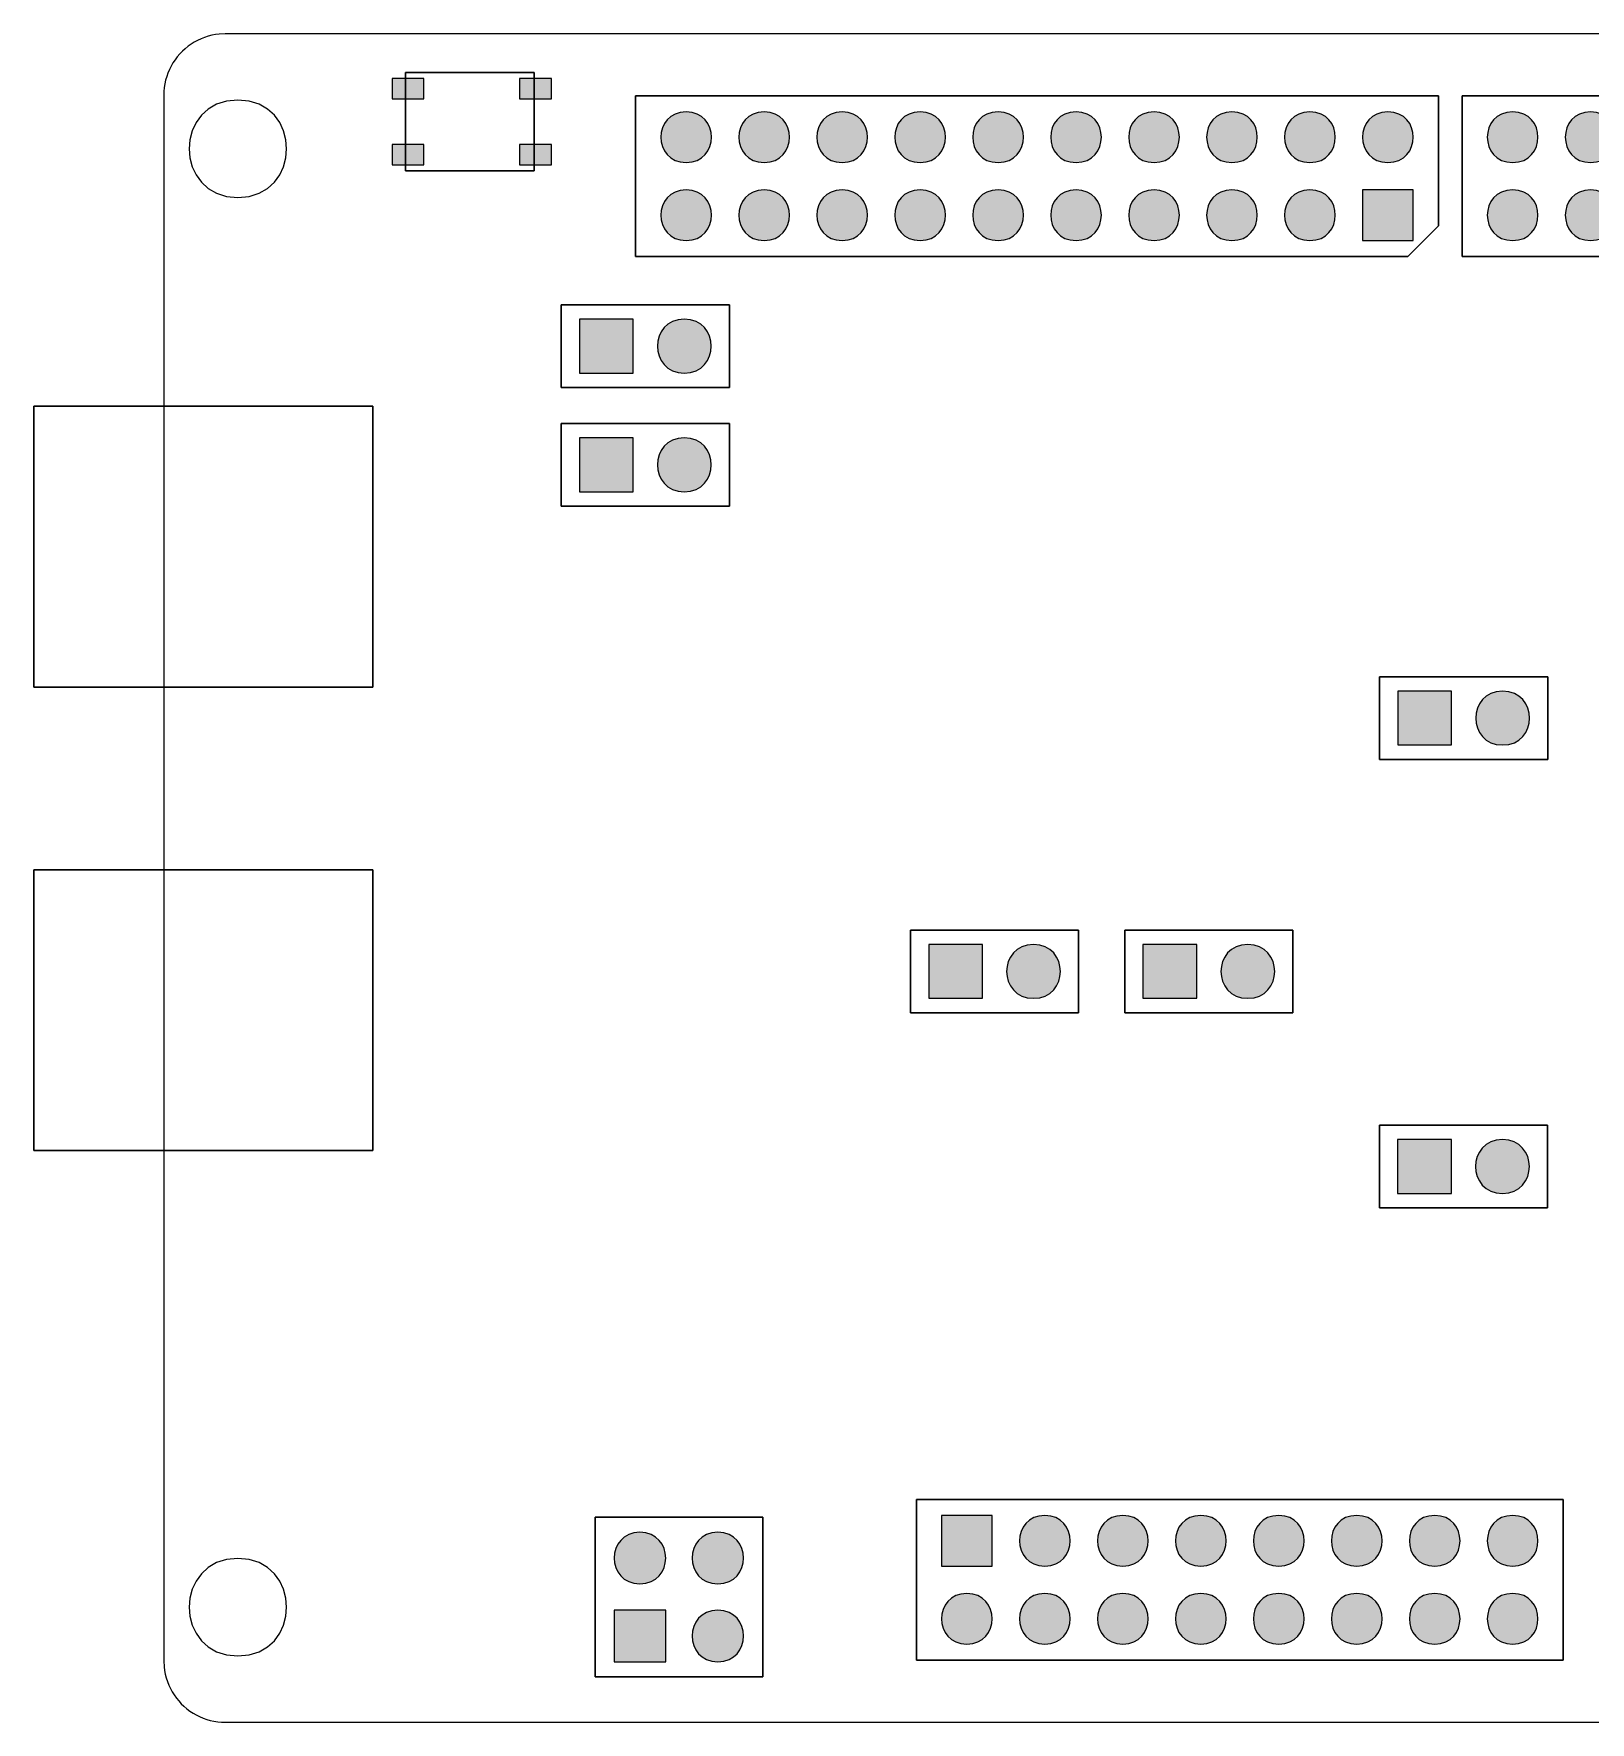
# Model space of a CAD drawing. Header units: millimetres. Extents: x 0 to 99.3, y 0 to 62.4.
# Drawn here: x 0 to 50.8, y 7.3 to 62.4 of the extents above; entities that cross this region are included whole.
import ezdxf

# ---------------------------------------------------------------- set-up
doc = ezdxf.new("R2010")
doc.units = ezdxf.units.MM
doc.header["$MEASUREMENT"] = 0
for name, color, linetype, lineweight in [('Capa 5', 7, 'Continuous', 0), ('Capa Opcional', 7, 'Continuous', 0), ('Componentes', 7, 'Continuous', 0), ('Conectores', 7, 'Continuous', 0), ('PCB', 7, 'Continuous', 0)]:
    doc.layers.add(name, color=color, linetype=linetype, lineweight=lineweight)

# ---------------------------------------------------------------- blocks, each defined once
blk = doc.blocks.new('Block_5')
at = {"layer": 'Conectores', "true_color": 0x9664ff, "transparency": 33554534}
h = blk.add_hatch(color=181, dxfattribs=at)
h.dxf.hatch_style = 2
h.paths.add_polyline_path([(29.639, 12.418), (31.291, 12.418), (31.291, 14.07), (29.639, 14.07)])
h = blk.add_hatch(color=181, dxfattribs=at)
h.dxf.hatch_style = 2
edge = h.paths.add_edge_path()
edge.add_spline(control_points=[(33.007, 14.07), (34.108, 14.07), (34.108, 12.418), (33.007, 12.418), (31.905, 12.418), (31.905, 14.07), (33.007, 14.07)], knot_values=[0, 0, 0, 0, 1, 1, 1, 2, 2, 2, 2], degree=3, periodic=0)
h = blk.add_hatch(color=181, dxfattribs=at)
h.dxf.hatch_style = 2
edge = h.paths.add_edge_path()
edge.add_spline(control_points=[(35.548, 14.07), (36.65, 14.07), (36.65, 12.418), (35.548, 12.418), (34.447, 12.418), (34.447, 14.07), (35.548, 14.07)], knot_values=[0, 0, 0, 0, 1, 1, 1, 2, 2, 2, 2], degree=3, periodic=0)
h = blk.add_hatch(color=181, dxfattribs=at)
h.dxf.hatch_style = 2
edge = h.paths.add_edge_path()
edge.add_spline(control_points=[(38.09, 14.07), (39.191, 14.07), (39.191, 12.418), (38.09, 12.418), (36.988, 12.418), (36.988, 14.07), (38.09, 14.07)], knot_values=[0, 0, 0, 0, 1, 1, 1, 2, 2, 2, 2], degree=3, periodic=0)
h = blk.add_hatch(color=181, dxfattribs=at)
h.dxf.hatch_style = 2
edge = h.paths.add_edge_path()
edge.add_spline(control_points=[(40.631, 14.07), (41.733, 14.07), (41.733, 12.418), (40.631, 12.418), (39.53, 12.418), (39.53, 14.07), (40.631, 14.07)], knot_values=[0, 0, 0, 0, 1, 1, 1, 2, 2, 2, 2], degree=3, periodic=0)
h = blk.add_hatch(color=181, dxfattribs=at)
h.dxf.hatch_style = 2
edge = h.paths.add_edge_path()
edge.add_spline(control_points=[(43.173, 14.07), (44.275, 14.07), (44.275, 12.418), (43.173, 12.418), (42.072, 12.418), (42.072, 14.07), (43.173, 14.07)], knot_values=[0, 0, 0, 0, 1, 1, 1, 2, 2, 2, 2], degree=3, periodic=0)
h = blk.add_hatch(color=181, dxfattribs=at)
h.dxf.hatch_style = 2
edge = h.paths.add_edge_path()
edge.add_spline(control_points=[(45.715, 14.07), (46.816, 14.07), (46.816, 12.418), (45.715, 12.418), (44.613, 12.418), (44.613, 14.07), (45.715, 14.07)], knot_values=[0, 0, 0, 0, 1, 1, 1, 2, 2, 2, 2], degree=3, periodic=0)
h = blk.add_hatch(color=181, dxfattribs=at)
h.dxf.hatch_style = 2
edge = h.paths.add_edge_path()
edge.add_spline(control_points=[(48.256, 14.07), (49.358, 14.07), (49.358, 12.418), (48.256, 12.418), (47.155, 12.418), (47.155, 14.07), (48.256, 14.07)], knot_values=[0, 0, 0, 0, 1, 1, 1, 2, 2, 2, 2], degree=3, periodic=0)
h = blk.add_hatch(color=181, dxfattribs=at)
h.dxf.hatch_style = 2
edge = h.paths.add_edge_path()
edge.add_spline(control_points=[(30.465, 11.528), (31.566, 11.528), (31.566, 9.876), (30.465, 9.876), (29.364, 9.876), (29.364, 11.528), (30.465, 11.528)], knot_values=[0, 0, 0, 0, 1, 1, 1, 2, 2, 2, 2], degree=3, periodic=0)
h = blk.add_hatch(color=181, dxfattribs=at)
h.dxf.hatch_style = 2
edge = h.paths.add_edge_path()
edge.add_spline(control_points=[(33.007, 11.528), (34.108, 11.528), (34.108, 9.876), (33.007, 9.876), (31.905, 9.876), (31.905, 11.528), (33.007, 11.528)], knot_values=[0, 0, 0, 0, 1, 1, 1, 2, 2, 2, 2], degree=3, periodic=0)
h = blk.add_hatch(color=181, dxfattribs=at)
h.dxf.hatch_style = 2
edge = h.paths.add_edge_path()
edge.add_spline(control_points=[(35.548, 11.528), (36.65, 11.528), (36.65, 9.876), (35.548, 9.876), (34.447, 9.876), (34.447, 11.528), (35.548, 11.528)], knot_values=[0, 0, 0, 0, 1, 1, 1, 2, 2, 2, 2], degree=3, periodic=0)
h = blk.add_hatch(color=181, dxfattribs=at)
h.dxf.hatch_style = 2
edge = h.paths.add_edge_path()
edge.add_spline(control_points=[(38.09, 11.528), (39.191, 11.528), (39.191, 9.876), (38.09, 9.876), (36.988, 9.876), (36.988, 11.528), (38.09, 11.528)], knot_values=[0, 0, 0, 0, 1, 1, 1, 2, 2, 2, 2], degree=3, periodic=0)
h = blk.add_hatch(color=181, dxfattribs=at)
h.dxf.hatch_style = 2
edge = h.paths.add_edge_path()
edge.add_spline(control_points=[(40.631, 11.528), (41.733, 11.528), (41.733, 9.876), (40.631, 9.876), (39.53, 9.876), (39.53, 11.528), (40.631, 11.528)], knot_values=[0, 0, 0, 0, 1, 1, 1, 2, 2, 2, 2], degree=3, periodic=0)
h = blk.add_hatch(color=181, dxfattribs=at)
h.dxf.hatch_style = 2
edge = h.paths.add_edge_path()
edge.add_spline(control_points=[(43.173, 11.528), (44.275, 11.528), (44.275, 9.876), (43.173, 9.876), (42.072, 9.876), (42.072, 11.528), (43.173, 11.528)], knot_values=[0, 0, 0, 0, 1, 1, 1, 2, 2, 2, 2], degree=3, periodic=0)
h = blk.add_hatch(color=181, dxfattribs=at)
h.dxf.hatch_style = 2
edge = h.paths.add_edge_path()
edge.add_spline(control_points=[(45.715, 11.528), (46.816, 11.528), (46.816, 9.876), (45.715, 9.876), (44.613, 9.876), (44.613, 11.528), (45.715, 11.528)], knot_values=[0, 0, 0, 0, 1, 1, 1, 2, 2, 2, 2], degree=3, periodic=0)
h = blk.add_hatch(color=181, dxfattribs=at)
h.dxf.hatch_style = 2
edge = h.paths.add_edge_path()
edge.add_spline(control_points=[(48.256, 11.528), (49.358, 11.528), (49.358, 9.876), (48.256, 9.876), (47.155, 9.876), (47.155, 11.528), (48.256, 11.528)], knot_values=[0, 0, 0, 0, 1, 1, 1, 2, 2, 2, 2], degree=3, periodic=0)
at = {"layer": 'Conectores'}
blk.add_lwpolyline([(29.639, 12.418), (31.291, 12.418), (31.291, 14.07), (29.639, 14.07)], close=True, dxfattribs=at)
at = {"layer": 'Conectores', "color": 181, "lineweight": 9, "true_color": 0x9664ff}
for points in [[(28.819, 14.59), (28.819, 14.59), (49.902, 14.59), (49.902, 14.59), (49.902, 14.59), (28.819, 14.59), (28.819, 14.59)], [(28.819, 9.357), (28.819, 9.357), (28.819, 14.59), (28.819, 14.59), (28.819, 14.59), (28.819, 9.357), (28.819, 9.357)], [(49.902, 14.59), (49.902, 14.59), (49.902, 9.357), (49.902, 9.357), (49.902, 9.357), (49.902, 14.59), (49.902, 14.59)], [(49.902, 9.357), (49.902, 9.357), (28.819, 9.357), (28.819, 9.357), (28.819, 9.357), (49.902, 9.357), (49.902, 9.357)]]:
    blk.add_open_spline(points, degree=3, knots=[0, 0, 0, 0, 1, 1, 1, 2, 2, 2, 2], dxfattribs=at)
at = {"layer": 'Conectores'}
for points in [[(33.007, 14.07), (34.108, 14.07), (34.108, 12.418), (33.007, 12.418), (31.905, 12.418), (31.905, 14.07), (33.007, 14.07)], [(35.548, 14.07), (36.65, 14.07), (36.65, 12.418), (35.548, 12.418), (34.447, 12.418), (34.447, 14.07), (35.548, 14.07)], [(38.09, 14.07), (39.191, 14.07), (39.191, 12.418), (38.09, 12.418), (36.988, 12.418), (36.988, 14.07), (38.09, 14.07)], [(40.631, 14.07), (41.733, 14.07), (41.733, 12.418), (40.631, 12.418), (39.53, 12.418), (39.53, 14.07), (40.631, 14.07)], [(43.173, 14.07), (44.275, 14.07), (44.275, 12.418), (43.173, 12.418), (42.072, 12.418), (42.072, 14.07), (43.173, 14.07)], [(45.715, 14.07), (46.816, 14.07), (46.816, 12.418), (45.715, 12.418), (44.613, 12.418), (44.613, 14.07), (45.715, 14.07)], [(48.256, 14.07), (49.358, 14.07), (49.358, 12.418), (48.256, 12.418), (47.155, 12.418), (47.155, 14.07), (48.256, 14.07)], [(30.465, 11.528), (31.566, 11.528), (31.566, 9.876), (30.465, 9.876), (29.364, 9.876), (29.364, 11.528), (30.465, 11.528)], [(33.007, 11.528), (34.108, 11.528), (34.108, 9.876), (33.007, 9.876), (31.905, 9.876), (31.905, 11.528), (33.007, 11.528)], [(35.548, 11.528), (36.65, 11.528), (36.65, 9.876), (35.548, 9.876), (34.447, 9.876), (34.447, 11.528), (35.548, 11.528)], [(38.09, 11.528), (39.191, 11.528), (39.191, 9.876), (38.09, 9.876), (36.988, 9.876), (36.988, 11.528), (38.09, 11.528)], [(40.631, 11.528), (41.733, 11.528), (41.733, 9.876), (40.631, 9.876), (39.53, 9.876), (39.53, 11.528), (40.631, 11.528)], [(43.173, 11.528), (44.275, 11.528), (44.275, 9.876), (43.173, 9.876), (42.072, 9.876), (42.072, 11.528), (43.173, 11.528)], [(45.715, 11.528), (46.816, 11.528), (46.816, 9.876), (45.715, 9.876), (44.613, 9.876), (44.613, 11.528), (45.715, 11.528)], [(48.256, 11.528), (49.358, 11.528), (49.358, 9.876), (48.256, 9.876), (47.155, 9.876), (47.155, 11.528), (48.256, 11.528)]]:
    blk.add_open_spline(points, degree=3, knots=[0, 0, 0, 0, 1, 1, 1, 2, 2, 2, 2], dxfattribs=at)
blk = doc.blocks.new('Block_6')
at = {"layer": 'Conectores', "true_color": 0x9664ff, "transparency": 33554534}
h = blk.add_hatch(color=181, dxfattribs=at)
h.dxf.hatch_style = 2
edge = h.paths.add_edge_path()
edge.add_spline(control_points=[(21.315, 59.819), (22.417, 59.819), (22.417, 58.167), (21.315, 58.167), (20.214, 58.167), (20.214, 59.819), (21.315, 59.819)], knot_values=[0, 0, 0, 0, 1, 1, 1, 2, 2, 2, 2], degree=3, periodic=0)
h = blk.add_hatch(color=181, dxfattribs=at)
h.dxf.hatch_style = 2
edge = h.paths.add_edge_path()
edge.add_spline(control_points=[(23.857, 59.819), (24.958, 59.819), (24.958, 58.167), (23.857, 58.167), (22.755, 58.167), (22.755, 59.819), (23.857, 59.819)], knot_values=[0, 0, 0, 0, 1, 1, 1, 2, 2, 2, 2], degree=3, periodic=0)
h = blk.add_hatch(color=181, dxfattribs=at)
h.dxf.hatch_style = 2
edge = h.paths.add_edge_path()
edge.add_spline(control_points=[(26.398, 59.819), (27.5, 59.819), (27.5, 58.167), (26.398, 58.167), (25.297, 58.167), (25.297, 59.819), (26.398, 59.819)], knot_values=[0, 0, 0, 0, 1, 1, 1, 2, 2, 2, 2], degree=3, periodic=0)
h = blk.add_hatch(color=181, dxfattribs=at)
h.dxf.hatch_style = 2
edge = h.paths.add_edge_path()
edge.add_spline(control_points=[(28.94, 59.819), (30.041, 59.819), (30.041, 58.167), (28.94, 58.167), (27.839, 58.167), (27.839, 59.819), (28.94, 59.819)], knot_values=[0, 0, 0, 0, 1, 1, 1, 2, 2, 2, 2], degree=3, periodic=0)
h = blk.add_hatch(color=181, dxfattribs=at)
h.dxf.hatch_style = 2
edge = h.paths.add_edge_path()
edge.add_spline(control_points=[(31.482, 59.819), (32.583, 59.819), (32.583, 58.167), (31.482, 58.167), (30.38, 58.167), (30.38, 59.819), (31.482, 59.819)], knot_values=[0, 0, 0, 0, 1, 1, 1, 2, 2, 2, 2], degree=3, periodic=0)
h = blk.add_hatch(color=181, dxfattribs=at)
h.dxf.hatch_style = 2
edge = h.paths.add_edge_path()
edge.add_spline(control_points=[(34.023, 59.819), (35.125, 59.819), (35.125, 58.167), (34.023, 58.167), (32.922, 58.167), (32.922, 59.819), (34.023, 59.819)], knot_values=[0, 0, 0, 0, 1, 1, 1, 2, 2, 2, 2], degree=3, periodic=0)
h = blk.add_hatch(color=181, dxfattribs=at)
h.dxf.hatch_style = 2
edge = h.paths.add_edge_path()
edge.add_spline(control_points=[(36.565, 59.819), (37.666, 59.819), (37.666, 58.167), (36.565, 58.167), (35.464, 58.167), (35.464, 59.819), (36.565, 59.819)], knot_values=[0, 0, 0, 0, 1, 1, 1, 2, 2, 2, 2], degree=3, periodic=0)
h = blk.add_hatch(color=181, dxfattribs=at)
h.dxf.hatch_style = 2
edge = h.paths.add_edge_path()
edge.add_spline(control_points=[(39.107, 59.819), (40.208, 59.819), (40.208, 58.167), (39.107, 58.167), (38.005, 58.167), (38.005, 59.819), (39.107, 59.819)], knot_values=[0, 0, 0, 0, 1, 1, 1, 2, 2, 2, 2], degree=3, periodic=0)
h = blk.add_hatch(color=181, dxfattribs=at)
h.dxf.hatch_style = 2
edge = h.paths.add_edge_path()
edge.add_spline(control_points=[(41.648, 59.819), (42.75, 59.819), (42.75, 58.167), (41.648, 58.167), (40.547, 58.167), (40.547, 59.819), (41.648, 59.819)], knot_values=[0, 0, 0, 0, 1, 1, 1, 2, 2, 2, 2], degree=3, periodic=0)
h = blk.add_hatch(color=181, dxfattribs=at)
h.dxf.hatch_style = 2
edge = h.paths.add_edge_path()
edge.add_spline(control_points=[(44.19, 59.819), (45.291, 59.819), (45.291, 58.167), (44.19, 58.167), (43.088, 58.167), (43.088, 59.819), (44.19, 59.819)], knot_values=[0, 0, 0, 0, 1, 1, 1, 2, 2, 2, 2], degree=3, periodic=0)
h = blk.add_hatch(color=181, dxfattribs=at)
h.dxf.hatch_style = 2
edge = h.paths.add_edge_path()
edge.add_spline(control_points=[(21.315, 57.277), (22.417, 57.277), (22.417, 55.625), (21.315, 55.625), (20.214, 55.625), (20.214, 57.277), (21.315, 57.277)], knot_values=[0, 0, 0, 0, 1, 1, 1, 2, 2, 2, 2], degree=3, periodic=0)
h = blk.add_hatch(color=181, dxfattribs=at)
h.dxf.hatch_style = 2
edge = h.paths.add_edge_path()
edge.add_spline(control_points=[(23.857, 57.277), (24.958, 57.277), (24.958, 55.625), (23.857, 55.625), (22.755, 55.625), (22.755, 57.277), (23.857, 57.277)], knot_values=[0, 0, 0, 0, 1, 1, 1, 2, 2, 2, 2], degree=3, periodic=0)
h = blk.add_hatch(color=181, dxfattribs=at)
h.dxf.hatch_style = 2
edge = h.paths.add_edge_path()
edge.add_spline(control_points=[(26.398, 57.277), (27.5, 57.277), (27.5, 55.625), (26.398, 55.625), (25.297, 55.625), (25.297, 57.277), (26.398, 57.277)], knot_values=[0, 0, 0, 0, 1, 1, 1, 2, 2, 2, 2], degree=3, periodic=0)
h = blk.add_hatch(color=181, dxfattribs=at)
h.dxf.hatch_style = 2
edge = h.paths.add_edge_path()
edge.add_spline(control_points=[(28.94, 57.277), (30.041, 57.277), (30.041, 55.625), (28.94, 55.625), (27.839, 55.625), (27.839, 57.277), (28.94, 57.277)], knot_values=[0, 0, 0, 0, 1, 1, 1, 2, 2, 2, 2], degree=3, periodic=0)
h = blk.add_hatch(color=181, dxfattribs=at)
h.dxf.hatch_style = 2
edge = h.paths.add_edge_path()
edge.add_spline(control_points=[(31.482, 57.277), (32.583, 57.277), (32.583, 55.625), (31.482, 55.625), (30.38, 55.625), (30.38, 57.277), (31.482, 57.277)], knot_values=[0, 0, 0, 0, 1, 1, 1, 2, 2, 2, 2], degree=3, periodic=0)
h = blk.add_hatch(color=181, dxfattribs=at)
h.dxf.hatch_style = 2
edge = h.paths.add_edge_path()
edge.add_spline(control_points=[(34.023, 57.277), (35.125, 57.277), (35.125, 55.625), (34.023, 55.625), (32.922, 55.625), (32.922, 57.277), (34.023, 57.277)], knot_values=[0, 0, 0, 0, 1, 1, 1, 2, 2, 2, 2], degree=3, periodic=0)
h = blk.add_hatch(color=181, dxfattribs=at)
h.dxf.hatch_style = 2
edge = h.paths.add_edge_path()
edge.add_spline(control_points=[(36.565, 57.277), (37.666, 57.277), (37.666, 55.625), (36.565, 55.625), (35.464, 55.625), (35.464, 57.277), (36.565, 57.277)], knot_values=[0, 0, 0, 0, 1, 1, 1, 2, 2, 2, 2], degree=3, periodic=0)
h = blk.add_hatch(color=181, dxfattribs=at)
h.dxf.hatch_style = 2
edge = h.paths.add_edge_path()
edge.add_spline(control_points=[(39.107, 57.277), (40.208, 57.277), (40.208, 55.625), (39.107, 55.625), (38.005, 55.625), (38.005, 57.277), (39.107, 57.277)], knot_values=[0, 0, 0, 0, 1, 1, 1, 2, 2, 2, 2], degree=3, periodic=0)
h = blk.add_hatch(color=181, dxfattribs=at)
h.dxf.hatch_style = 2
edge = h.paths.add_edge_path()
edge.add_spline(control_points=[(41.648, 57.277), (42.75, 57.277), (42.75, 55.625), (41.648, 55.625), (40.547, 55.625), (40.547, 57.277), (41.648, 57.277)], knot_values=[0, 0, 0, 0, 1, 1, 1, 2, 2, 2, 2], degree=3, periodic=0)
h = blk.add_hatch(color=181, dxfattribs=at)
h.dxf.hatch_style = 2
h.paths.add_polyline_path([(43.364, 57.277), (43.364, 55.625), (45.016, 55.625), (45.016, 57.277)])
at = {"layer": 'Conectores'}
blk.add_lwpolyline([(43.364, 57.277), (43.364, 55.625), (45.016, 55.625), (45.016, 57.277)], close=True, dxfattribs=at)
at = {"layer": 'Conectores', "color": 181, "lineweight": 9, "true_color": 0x9664ff}
for points in [[(45.841, 60.339), (45.841, 60.339), (19.664, 60.339), (19.664, 60.339), (19.664, 60.339), (45.841, 60.339), (45.841, 60.339)], [(19.664, 60.339), (19.664, 60.339), (19.664, 55.106), (19.664, 55.106), (19.664, 55.106), (19.664, 60.339), (19.664, 60.339)], [(45.841, 56.106), (45.841, 56.106), (45.841, 60.339), (45.841, 60.339), (45.841, 60.339), (45.841, 56.106), (45.841, 56.106)], [(44.84, 55.106), (44.84, 55.106), (45.841, 56.106), (45.841, 56.106), (45.841, 56.106), (44.84, 55.106), (44.84, 55.106)], [(19.664, 55.106), (19.664, 55.106), (44.84, 55.106), (44.84, 55.106), (44.84, 55.106), (19.664, 55.106), (19.664, 55.106)]]:
    blk.add_open_spline(points, degree=3, knots=[0, 0, 0, 0, 1, 1, 1, 2, 2, 2, 2], dxfattribs=at)
at = {"layer": 'Conectores'}
for points in [[(21.315, 59.819), (22.417, 59.819), (22.417, 58.167), (21.315, 58.167), (20.214, 58.167), (20.214, 59.819), (21.315, 59.819)], [(23.857, 59.819), (24.958, 59.819), (24.958, 58.167), (23.857, 58.167), (22.755, 58.167), (22.755, 59.819), (23.857, 59.819)], [(26.398, 59.819), (27.5, 59.819), (27.5, 58.167), (26.398, 58.167), (25.297, 58.167), (25.297, 59.819), (26.398, 59.819)], [(28.94, 59.819), (30.041, 59.819), (30.041, 58.167), (28.94, 58.167), (27.839, 58.167), (27.839, 59.819), (28.94, 59.819)], [(31.482, 59.819), (32.583, 59.819), (32.583, 58.167), (31.482, 58.167), (30.38, 58.167), (30.38, 59.819), (31.482, 59.819)], [(34.023, 59.819), (35.125, 59.819), (35.125, 58.167), (34.023, 58.167), (32.922, 58.167), (32.922, 59.819), (34.023, 59.819)], [(36.565, 59.819), (37.666, 59.819), (37.666, 58.167), (36.565, 58.167), (35.464, 58.167), (35.464, 59.819), (36.565, 59.819)], [(39.107, 59.819), (40.208, 59.819), (40.208, 58.167), (39.107, 58.167), (38.005, 58.167), (38.005, 59.819), (39.107, 59.819)], [(41.648, 59.819), (42.75, 59.819), (42.75, 58.167), (41.648, 58.167), (40.547, 58.167), (40.547, 59.819), (41.648, 59.819)], [(44.19, 59.819), (45.291, 59.819), (45.291, 58.167), (44.19, 58.167), (43.088, 58.167), (43.088, 59.819), (44.19, 59.819)], [(21.315, 57.277), (22.417, 57.277), (22.417, 55.625), (21.315, 55.625), (20.214, 55.625), (20.214, 57.277), (21.315, 57.277)], [(23.857, 57.277), (24.958, 57.277), (24.958, 55.625), (23.857, 55.625), (22.755, 55.625), (22.755, 57.277), (23.857, 57.277)], [(26.398, 57.277), (27.5, 57.277), (27.5, 55.625), (26.398, 55.625), (25.297, 55.625), (25.297, 57.277), (26.398, 57.277)], [(28.94, 57.277), (30.041, 57.277), (30.041, 55.625), (28.94, 55.625), (27.839, 55.625), (27.839, 57.277), (28.94, 57.277)], [(31.482, 57.277), (32.583, 57.277), (32.583, 55.625), (31.482, 55.625), (30.38, 55.625), (30.38, 57.277), (31.482, 57.277)], [(34.023, 57.277), (35.125, 57.277), (35.125, 55.625), (34.023, 55.625), (32.922, 55.625), (32.922, 57.277), (34.023, 57.277)], [(36.565, 57.277), (37.666, 57.277), (37.666, 55.625), (36.565, 55.625), (35.464, 55.625), (35.464, 57.277), (36.565, 57.277)], [(39.107, 57.277), (40.208, 57.277), (40.208, 55.625), (39.107, 55.625), (38.005, 55.625), (38.005, 57.277), (39.107, 57.277)], [(41.648, 57.277), (42.75, 57.277), (42.75, 55.625), (41.648, 55.625), (40.547, 55.625), (40.547, 57.277), (41.648, 57.277)]]:
    blk.add_open_spline(points, degree=3, knots=[0, 0, 0, 0, 1, 1, 1, 2, 2, 2, 2], dxfattribs=at)
blk = doc.blocks.new('Block_7')
at = {"layer": 'Conectores', "true_color": 0x9664ff, "transparency": 33554534}
h = blk.add_hatch(color=181, dxfattribs=at)
h.dxf.hatch_style = 2
edge = h.paths.add_edge_path()
edge.add_spline(control_points=[(48.256, 59.819), (49.358, 59.819), (49.358, 58.167), (48.256, 58.167), (47.155, 58.167), (47.155, 59.819), (48.256, 59.819)], knot_values=[0, 0, 0, 0, 1, 1, 1, 2, 2, 2, 2], degree=3, periodic=0)
h = blk.add_hatch(color=181, dxfattribs=at)
h.dxf.hatch_style = 2
edge = h.paths.add_edge_path()
edge.add_spline(control_points=[(50.798, 59.819), (51.899, 59.819), (51.899, 58.167), (50.798, 58.167), (49.697, 58.167), (49.697, 59.819), (50.798, 59.819)], knot_values=[0, 0, 0, 0, 1, 1, 1, 2, 2, 2, 2], degree=3, periodic=0)
h = blk.add_hatch(color=181, dxfattribs=at)
h.dxf.hatch_style = 2
edge = h.paths.add_edge_path()
edge.add_spline(control_points=[(53.34, 59.819), (54.441, 59.819), (54.441, 58.167), (53.34, 58.167), (52.238, 58.167), (52.238, 59.819), (53.34, 59.819)], knot_values=[0, 0, 0, 0, 1, 1, 1, 2, 2, 2, 2], degree=3, periodic=0)
h = blk.add_hatch(color=181, dxfattribs=at)
h.dxf.hatch_style = 2
edge = h.paths.add_edge_path()
edge.add_spline(control_points=[(55.881, 59.819), (56.982, 59.819), (56.982, 58.167), (55.881, 58.167), (54.78, 58.167), (54.78, 59.819), (55.881, 59.819)], knot_values=[0, 0, 0, 0, 1, 1, 1, 2, 2, 2, 2], degree=3, periodic=0)
h = blk.add_hatch(color=181, dxfattribs=at)
h.dxf.hatch_style = 2
edge = h.paths.add_edge_path()
edge.add_spline(control_points=[(58.423, 59.819), (59.524, 59.819), (59.524, 58.167), (58.423, 58.167), (57.321, 58.167), (57.321, 59.819), (58.423, 59.819)], knot_values=[0, 0, 0, 0, 1, 1, 1, 2, 2, 2, 2], degree=3, periodic=0)
h = blk.add_hatch(color=181, dxfattribs=at)
h.dxf.hatch_style = 2
edge = h.paths.add_edge_path()
edge.add_spline(control_points=[(60.964, 59.819), (62.066, 59.819), (62.066, 58.167), (60.964, 58.167), (59.863, 58.167), (59.863, 59.819), (60.964, 59.819)], knot_values=[0, 0, 0, 0, 1, 1, 1, 2, 2, 2, 2], degree=3, periodic=0)
h = blk.add_hatch(color=181, dxfattribs=at)
h.dxf.hatch_style = 2
edge = h.paths.add_edge_path()
edge.add_spline(control_points=[(63.506, 59.819), (64.607, 59.819), (64.607, 58.167), (63.506, 58.167), (62.405, 58.167), (62.405, 59.819), (63.506, 59.819)], knot_values=[0, 0, 0, 0, 1, 1, 1, 2, 2, 2, 2], degree=3, periodic=0)
h = blk.add_hatch(color=181, dxfattribs=at)
h.dxf.hatch_style = 2
edge = h.paths.add_edge_path()
edge.add_spline(control_points=[(66.048, 59.819), (67.149, 59.819), (67.149, 58.167), (66.048, 58.167), (64.946, 58.167), (64.946, 59.819), (66.048, 59.819)], knot_values=[0, 0, 0, 0, 1, 1, 1, 2, 2, 2, 2], degree=3, periodic=0)
h = blk.add_hatch(color=181, dxfattribs=at)
h.dxf.hatch_style = 2
edge = h.paths.add_edge_path()
edge.add_spline(control_points=[(48.256, 57.277), (49.358, 57.277), (49.358, 55.625), (48.256, 55.625), (47.155, 55.625), (47.155, 57.277), (48.256, 57.277)], knot_values=[0, 0, 0, 0, 1, 1, 1, 2, 2, 2, 2], degree=3, periodic=0)
h = blk.add_hatch(color=181, dxfattribs=at)
h.dxf.hatch_style = 2
edge = h.paths.add_edge_path()
edge.add_spline(control_points=[(50.798, 57.277), (51.899, 57.277), (51.899, 55.625), (50.798, 55.625), (49.697, 55.625), (49.697, 57.277), (50.798, 57.277)], knot_values=[0, 0, 0, 0, 1, 1, 1, 2, 2, 2, 2], degree=3, periodic=0)
h = blk.add_hatch(color=181, dxfattribs=at)
h.dxf.hatch_style = 2
edge = h.paths.add_edge_path()
edge.add_spline(control_points=[(53.34, 57.277), (54.441, 57.277), (54.441, 55.625), (53.34, 55.625), (52.238, 55.625), (52.238, 57.277), (53.34, 57.277)], knot_values=[0, 0, 0, 0, 1, 1, 1, 2, 2, 2, 2], degree=3, periodic=0)
h = blk.add_hatch(color=181, dxfattribs=at)
h.dxf.hatch_style = 2
edge = h.paths.add_edge_path()
edge.add_spline(control_points=[(55.881, 57.277), (56.982, 57.277), (56.982, 55.625), (55.881, 55.625), (54.78, 55.625), (54.78, 57.277), (55.881, 57.277)], knot_values=[0, 0, 0, 0, 1, 1, 1, 2, 2, 2, 2], degree=3, periodic=0)
h = blk.add_hatch(color=181, dxfattribs=at)
h.dxf.hatch_style = 2
edge = h.paths.add_edge_path()
edge.add_spline(control_points=[(58.423, 57.277), (59.524, 57.277), (59.524, 55.625), (58.423, 55.625), (57.321, 55.625), (57.321, 57.277), (58.423, 57.277)], knot_values=[0, 0, 0, 0, 1, 1, 1, 2, 2, 2, 2], degree=3, periodic=0)
h = blk.add_hatch(color=181, dxfattribs=at)
h.dxf.hatch_style = 2
edge = h.paths.add_edge_path()
edge.add_spline(control_points=[(60.964, 57.277), (62.066, 57.277), (62.066, 55.625), (60.964, 55.625), (59.863, 55.625), (59.863, 57.277), (60.964, 57.277)], knot_values=[0, 0, 0, 0, 1, 1, 1, 2, 2, 2, 2], degree=3, periodic=0)
h = blk.add_hatch(color=181, dxfattribs=at)
h.dxf.hatch_style = 2
edge = h.paths.add_edge_path()
edge.add_spline(control_points=[(63.506, 57.277), (64.607, 57.277), (64.607, 55.625), (63.506, 55.625), (62.405, 55.625), (62.405, 57.277), (63.506, 57.277)], knot_values=[0, 0, 0, 0, 1, 1, 1, 2, 2, 2, 2], degree=3, periodic=0)
h = blk.add_hatch(color=181, dxfattribs=at)
h.dxf.hatch_style = 2
h.paths.add_polyline_path([(66.874, 57.277), (65.222, 57.277), (65.222, 55.625), (66.874, 55.625)])
at = {"layer": 'Conectores'}
blk.add_lwpolyline([(66.874, 57.277), (65.222, 57.277), (65.222, 55.625), (66.874, 55.625)], close=True, dxfattribs=at)
at = {"layer": 'Conectores', "color": 181, "lineweight": 9, "true_color": 0x9664ff}
for points in [[(46.61, 55.106), (46.61, 55.106), (46.61, 60.339), (46.61, 60.339), (46.61, 60.339), (46.61, 55.106), (46.61, 55.106)], [(46.61, 60.339), (46.61, 60.339), (67.694, 60.339), (67.694, 60.339), (67.694, 60.339), (46.61, 60.339), (46.61, 60.339)], [(67.694, 60.339), (67.694, 60.339), (67.694, 55.106), (67.694, 55.106), (67.694, 55.106), (67.694, 60.339), (67.694, 60.339)], [(67.694, 55.106), (67.694, 55.106), (46.61, 55.106), (46.61, 55.106), (46.61, 55.106), (67.694, 55.106), (67.694, 55.106)]]:
    blk.add_open_spline(points, degree=3, knots=[0, 0, 0, 0, 1, 1, 1, 2, 2, 2, 2], dxfattribs=at)
at = {"layer": 'Conectores'}
for points in [[(48.256, 59.819), (49.358, 59.819), (49.358, 58.167), (48.256, 58.167), (47.155, 58.167), (47.155, 59.819), (48.256, 59.819)], [(50.798, 59.819), (51.899, 59.819), (51.899, 58.167), (50.798, 58.167), (49.697, 58.167), (49.697, 59.819), (50.798, 59.819)], [(53.34, 59.819), (54.441, 59.819), (54.441, 58.167), (53.34, 58.167), (52.238, 58.167), (52.238, 59.819), (53.34, 59.819)], [(55.881, 59.819), (56.982, 59.819), (56.982, 58.167), (55.881, 58.167), (54.78, 58.167), (54.78, 59.819), (55.881, 59.819)], [(58.423, 59.819), (59.524, 59.819), (59.524, 58.167), (58.423, 58.167), (57.321, 58.167), (57.321, 59.819), (58.423, 59.819)], [(60.964, 59.819), (62.066, 59.819), (62.066, 58.167), (60.964, 58.167), (59.863, 58.167), (59.863, 59.819), (60.964, 59.819)], [(63.506, 59.819), (64.607, 59.819), (64.607, 58.167), (63.506, 58.167), (62.405, 58.167), (62.405, 59.819), (63.506, 59.819)], [(66.048, 59.819), (67.149, 59.819), (67.149, 58.167), (66.048, 58.167), (64.946, 58.167), (64.946, 59.819), (66.048, 59.819)], [(48.256, 57.277), (49.358, 57.277), (49.358, 55.625), (48.256, 55.625), (47.155, 55.625), (47.155, 57.277), (48.256, 57.277)], [(50.798, 57.277), (51.899, 57.277), (51.899, 55.625), (50.798, 55.625), (49.697, 55.625), (49.697, 57.277), (50.798, 57.277)], [(53.34, 57.277), (54.441, 57.277), (54.441, 55.625), (53.34, 55.625), (52.238, 55.625), (52.238, 57.277), (53.34, 57.277)], [(55.881, 57.277), (56.982, 57.277), (56.982, 55.625), (55.881, 55.625), (54.78, 55.625), (54.78, 57.277), (55.881, 57.277)], [(58.423, 57.277), (59.524, 57.277), (59.524, 55.625), (58.423, 55.625), (57.321, 55.625), (57.321, 57.277), (58.423, 57.277)], [(60.964, 57.277), (62.066, 57.277), (62.066, 55.625), (60.964, 55.625), (59.863, 55.625), (59.863, 57.277), (60.964, 57.277)], [(63.506, 57.277), (64.607, 57.277), (64.607, 55.625), (63.506, 55.625), (62.405, 55.625), (62.405, 57.277), (63.506, 57.277)]]:
    blk.add_open_spline(points, degree=3, knots=[0, 0, 0, 0, 1, 1, 1, 2, 2, 2, 2], dxfattribs=at)
blk = doc.blocks.new('Block_10')
at = {"layer": 'Componentes', "true_color": 0x9664ff, "transparency": 33554534}
h = blk.add_hatch(color=181, dxfattribs=at)
h.dxf.hatch_style = 2
h.paths.add_polyline_path([(11.725, 60.242), (12.767, 60.242), (12.767, 60.903), (11.725, 60.903)])
h = blk.add_hatch(color=181, dxfattribs=at)
h.dxf.hatch_style = 2
h.paths.add_polyline_path([(15.878, 60.242), (16.92, 60.242), (16.92, 60.903), (15.878, 60.903)])
h = blk.add_hatch(color=181, dxfattribs=at)
h.dxf.hatch_style = 2
h.paths.add_polyline_path([(11.725, 58.091), (12.767, 58.091), (12.767, 58.752), (11.725, 58.752)])
h = blk.add_hatch(color=181, dxfattribs=at)
h.dxf.hatch_style = 2
h.paths.add_polyline_path([(15.878, 58.091), (16.92, 58.091), (16.92, 58.752), (15.878, 58.752)])
at = {"layer": 'Componentes'}
for points in [[(11.725, 60.242), (12.767, 60.242), (12.767, 60.903), (11.725, 60.903)], [(15.878, 60.242), (16.92, 60.242), (16.92, 60.903), (15.878, 60.903)], [(11.725, 58.091), (12.767, 58.091), (12.767, 58.752), (11.725, 58.752)], [(15.878, 58.091), (16.92, 58.091), (16.92, 58.752), (15.878, 58.752)]]:
    blk.add_lwpolyline(points, close=True, dxfattribs=at)
at = {"layer": 'Componentes', "color": 181, "lineweight": 9, "true_color": 0x9664ff}
for points in [[(16.364, 61.098), (16.364, 61.098), (12.161, 61.098), (12.161, 61.098), (12.161, 61.098), (16.364, 61.098), (16.364, 61.098)], [(12.161, 61.098), (12.161, 61.098), (12.161, 57.896), (12.161, 57.896), (12.161, 57.896), (12.161, 61.098), (12.161, 61.098)], [(16.364, 57.896), (16.364, 57.896), (16.364, 61.098), (16.364, 61.098), (16.364, 61.098), (16.364, 57.896), (16.364, 57.896)], [(12.161, 57.896), (12.161, 57.896), (16.364, 57.896), (16.364, 57.896), (16.364, 57.896), (12.161, 57.896), (12.161, 57.896)]]:
    blk.add_open_spline(points, degree=3, knots=[0, 0, 0, 0, 1, 1, 1, 2, 2, 2, 2], dxfattribs=at)
blk = doc.blocks.new('Block_12')
at = {"layer": 'Componentes', "color": 181, "lineweight": 9, "true_color": 0x9664ff}
for points in [[(0.047, 35.118), (0.047, 35.118), (0.047, 25.962), (0.047, 25.962), (0.047, 25.962), (0.047, 35.118), (0.047, 35.118)], [(11.101, 35.118), (11.101, 35.118), (0.047, 35.118), (0.047, 35.118), (0.047, 35.118), (11.101, 35.118), (11.101, 35.118)], [(11.101, 25.962), (11.101, 25.962), (11.101, 35.118), (11.101, 35.118), (11.101, 35.118), (11.101, 25.962), (11.101, 25.962)], [(0.047, 25.962), (0.047, 25.962), (11.101, 25.962), (11.101, 25.962), (11.101, 25.962), (0.047, 25.962), (0.047, 25.962)]]:
    blk.add_open_spline(points, degree=3, knots=[0, 0, 0, 0, 1, 1, 1, 2, 2, 2, 2], dxfattribs=at)
blk = doc.blocks.new('Block_13')
at = {"layer": 'Componentes', "color": 181, "lineweight": 9, "true_color": 0x9664ff}
for points in [[(0.047, 50.229), (0.047, 50.229), (0.047, 41.073), (0.047, 41.073), (0.047, 41.073), (0.047, 50.229), (0.047, 50.229)], [(11.101, 50.229), (11.101, 50.229), (0.047, 50.229), (0.047, 50.229), (0.047, 50.229), (11.101, 50.229), (11.101, 50.229)], [(11.101, 41.073), (11.101, 41.073), (11.101, 50.229), (11.101, 50.229), (11.101, 50.229), (11.101, 41.073), (11.101, 41.073)], [(0.047, 41.073), (0.047, 41.073), (11.101, 41.073), (11.101, 41.073), (11.101, 41.073), (0.047, 41.073), (0.047, 41.073)]]:
    blk.add_open_spline(points, degree=3, knots=[0, 0, 0, 0, 1, 1, 1, 2, 2, 2, 2], dxfattribs=at)
blk = doc.blocks.new('Block_14')
at = {"layer": 'Capa Opcional', "true_color": 0xff0000, "transparency": 33554534}
h = blk.add_hatch(color=1, dxfattribs=at)
h.dxf.hatch_style = 2
h.paths.add_polyline_path([(44.505, 24.567), (46.259, 24.567), (46.259, 26.321), (44.505, 26.321)])
h = blk.add_hatch(color=1, dxfattribs=at)
h.dxf.hatch_style = 2
edge = h.paths.add_edge_path()
edge.add_spline(control_points=[(47.924, 26.321), (49.093, 26.321), (49.093, 24.567), (47.924, 24.567), (46.755, 24.567), (46.755, 26.321), (47.924, 26.321)], knot_values=[0, 0, 0, 0, 1, 1, 1, 2, 2, 2, 2], degree=3, periodic=0)
at = {"layer": 'Capa Opcional'}
blk.add_lwpolyline([(44.505, 24.567), (46.259, 24.567), (46.259, 26.321), (44.505, 26.321)], close=True, dxfattribs=at)
at = {"layer": 'Capa Opcional', "color": 1, "lineweight": 9, "true_color": 0xff0000}
for points in [[(43.911, 24.098), (43.911, 24.098), (43.911, 26.79), (43.911, 26.79), (43.911, 26.79), (43.911, 24.098), (43.911, 24.098)], [(43.911, 26.79), (43.911, 26.79), (49.395, 26.79), (49.395, 26.79), (49.395, 26.79), (43.911, 26.79), (43.911, 26.79)], [(49.395, 26.79), (49.395, 26.79), (49.395, 24.098), (49.395, 24.098), (49.395, 24.098), (49.395, 26.79), (49.395, 26.79)], [(49.395, 24.098), (49.395, 24.098), (43.911, 24.098), (43.911, 24.098), (43.911, 24.098), (49.395, 24.098), (49.395, 24.098)]]:
    blk.add_open_spline(points, degree=3, knots=[0, 0, 0, 0, 1, 1, 1, 2, 2, 2, 2], dxfattribs=at)
at = {"layer": 'Capa Opcional'}
blk.add_open_spline([(47.924, 26.321), (49.093, 26.321), (49.093, 24.567), (47.924, 24.567), (46.755, 24.567), (46.755, 26.321), (47.924, 26.321)], degree=3, knots=[0, 0, 0, 0, 1, 1, 1, 2, 2, 2, 2], dxfattribs=at)

msp = doc.modelspace()

# ---------------------------------------------------------------- hatches: boundary and pattern name
at = {"layer": 'Capa 5', "true_color": 0x9664ff, "transparency": 33554534}
h = msp.add_hatch(color=181, dxfattribs=at)
h.dxf.hatch_style = 2
h.paths.add_polyline_path([(17.837, 51.308), (19.59, 51.308), (19.59, 53.061), (17.837, 53.061)])
h = msp.add_hatch(color=181, dxfattribs=at)
h.dxf.hatch_style = 2
edge = h.paths.add_edge_path()
edge.add_spline(control_points=[(21.254, 53.061), (22.423, 53.061), (22.423, 51.308), (21.254, 51.308), (20.085, 51.308), (20.085, 53.061), (21.254, 53.061)], knot_values=[0, 0, 0, 0, 1, 1, 1, 2, 2, 2, 2], degree=3, periodic=0)
h = msp.add_hatch(color=181, dxfattribs=at)
h.dxf.hatch_style = 2
h.paths.add_polyline_path([(17.837, 47.439), (19.59, 47.439), (19.59, 49.192), (17.837, 49.192)])
h = msp.add_hatch(color=181, dxfattribs=at)
h.dxf.hatch_style = 2
edge = h.paths.add_edge_path()
edge.add_spline(control_points=[(21.254, 49.192), (22.423, 49.192), (22.423, 47.439), (21.254, 47.439), (20.085, 47.439), (20.085, 49.192), (21.254, 49.192)], knot_values=[0, 0, 0, 0, 1, 1, 1, 2, 2, 2, 2], degree=3, periodic=0)
h = msp.add_hatch(color=181, dxfattribs=at)
h.dxf.hatch_style = 2
h.paths.add_polyline_path([(44.511, 39.183), (46.264, 39.183), (46.264, 40.935), (44.511, 40.935)])
h = msp.add_hatch(color=181, dxfattribs=at)
h.dxf.hatch_style = 2
edge = h.paths.add_edge_path()
edge.add_spline(control_points=[(47.928, 40.935), (49.097, 40.935), (49.097, 39.183), (47.928, 39.183), (46.76, 39.183), (46.76, 40.935), (47.928, 40.935)], knot_values=[0, 0, 0, 0, 1, 1, 1, 2, 2, 2, 2], degree=3, periodic=0)
h = msp.add_hatch(color=181, dxfattribs=at)
h.dxf.hatch_style = 2
h.paths.add_polyline_path([(29.22, 30.926), (30.973, 30.926), (30.973, 32.679), (29.22, 32.679)])
h = msp.add_hatch(color=181, dxfattribs=at)
h.dxf.hatch_style = 2
edge = h.paths.add_edge_path()
edge.add_spline(control_points=[(32.637, 32.679), (33.806, 32.679), (33.806, 30.926), (32.637, 30.926), (31.468, 30.926), (31.468, 32.679), (32.637, 32.679)], knot_values=[0, 0, 0, 0, 1, 1, 1, 2, 2, 2, 2], degree=3, periodic=0)
h = msp.add_hatch(color=181, dxfattribs=at)
h.dxf.hatch_style = 2
h.paths.add_polyline_path([(36.206, 30.926), (37.959, 30.926), (37.959, 32.679), (36.206, 32.679)])
h = msp.add_hatch(color=181, dxfattribs=at)
h.dxf.hatch_style = 2
edge = h.paths.add_edge_path()
edge.add_spline(control_points=[(39.623, 32.679), (40.792, 32.679), (40.792, 30.926), (39.623, 30.926), (38.454, 30.926), (38.454, 32.679), (39.623, 32.679)], knot_values=[0, 0, 0, 0, 1, 1, 1, 2, 2, 2, 2], degree=3, periodic=0)
h = msp.add_hatch(color=181, dxfattribs=at)
h.dxf.hatch_style = 2
edge = h.paths.add_edge_path()
edge.add_spline(control_points=[(19.808, 13.52), (20.926, 13.52), (20.926, 11.843), (19.808, 11.843), (18.69, 11.843), (18.69, 13.52), (19.808, 13.52)], knot_values=[0, 0, 0, 0, 1, 1, 1, 2, 2, 2, 2], degree=3, periodic=0)
h = msp.add_hatch(color=181, dxfattribs=at)
h.dxf.hatch_style = 2
edge = h.paths.add_edge_path()
edge.add_spline(control_points=[(22.348, 13.52), (23.466, 13.52), (23.466, 11.843), (22.348, 11.843), (21.231, 11.843), (21.231, 13.52), (22.348, 13.52)], knot_values=[0, 0, 0, 0, 1, 1, 1, 2, 2, 2, 2], degree=3, periodic=0)
h = msp.add_hatch(color=181, dxfattribs=at)
h.dxf.hatch_style = 2
h.paths.add_polyline_path([(20.646, 9.303), (20.646, 10.98), (18.97, 10.98), (18.97, 9.303)])
h = msp.add_hatch(color=181, dxfattribs=at)
h.dxf.hatch_style = 2
edge = h.paths.add_edge_path()
edge.add_spline(control_points=[(22.348, 10.98), (23.466, 10.98), (23.466, 9.303), (22.348, 9.303), (21.231, 9.303), (21.231, 10.98), (22.348, 10.98)], knot_values=[0, 0, 0, 0, 1, 1, 1, 2, 2, 2, 2], degree=3, periodic=0)

# ---------------------------------------------------------------- linework, layer by layer
at = {"layer": 'Capa 5'}
for points in [[(17.837, 51.308), (19.59, 51.308), (19.59, 53.061), (17.837, 53.061)], [(17.837, 47.439), (19.59, 47.439), (19.59, 49.192), (17.837, 49.192)], [(44.511, 39.183), (46.264, 39.183), (46.264, 40.935), (44.511, 40.935)], [(29.22, 30.926), (30.973, 30.926), (30.973, 32.679), (29.22, 32.679)], [(36.206, 30.926), (37.959, 30.926), (37.959, 32.679), (36.206, 32.679)], [(20.646, 9.303), (20.646, 10.98), (18.97, 10.98), (18.97, 9.303)]]:
    msp.add_lwpolyline(points, close=True, dxfattribs=at)
at = {"layer": 'Capa 5', "color": 181, "lineweight": 0, "true_color": 0x9664ff}
for points in [[(17.243, 50.84), (17.243, 50.84), (17.243, 53.53), (17.243, 53.53), (17.243, 53.53), (17.243, 50.84), (17.243, 50.84)], [(17.243, 53.53), (17.243, 53.53), (22.724, 53.53), (22.724, 53.53), (22.724, 53.53), (17.243, 53.53), (17.243, 53.53)], [(22.724, 53.53), (22.724, 53.53), (22.724, 50.84), (22.724, 50.84), (22.724, 50.84), (22.724, 53.53), (22.724, 53.53)], [(22.724, 50.84), (22.724, 50.84), (17.243, 50.84), (17.243, 50.84), (17.243, 50.84), (22.724, 50.84), (22.724, 50.84)], [(17.243, 46.97), (17.243, 46.97), (17.243, 49.66), (17.243, 49.66), (17.243, 49.66), (17.243, 46.97), (17.243, 46.97)], [(17.243, 49.66), (17.243, 49.66), (22.724, 49.66), (22.724, 49.66), (22.724, 49.66), (17.243, 49.66), (17.243, 49.66)], [(22.724, 49.66), (22.724, 49.66), (22.724, 46.97), (22.724, 46.97), (22.724, 46.97), (22.724, 49.66), (22.724, 49.66)], [(22.724, 46.97), (22.724, 46.97), (17.243, 46.97), (17.243, 46.97), (17.243, 46.97), (22.724, 46.97), (22.724, 46.97)], [(43.918, 38.714), (43.918, 38.714), (43.918, 41.404), (43.918, 41.404), (43.918, 41.404), (43.918, 38.714), (43.918, 38.714)], [(43.918, 41.404), (43.918, 41.404), (49.398, 41.404), (49.398, 41.404), (49.398, 41.404), (43.918, 41.404), (43.918, 41.404)], [(49.398, 41.404), (49.398, 41.404), (49.398, 38.714), (49.398, 38.714), (49.398, 38.714), (49.398, 41.404), (49.398, 41.404)], [(49.398, 38.714), (49.398, 38.714), (43.918, 38.714), (43.918, 38.714), (43.918, 38.714), (49.398, 38.714), (49.398, 38.714)], [(28.626, 30.458), (28.626, 30.458), (28.626, 33.148), (28.626, 33.148), (28.626, 33.148), (28.626, 30.458), (28.626, 30.458)], [(28.626, 33.148), (28.626, 33.148), (34.107, 33.148), (34.107, 33.148), (34.107, 33.148), (28.626, 33.148), (28.626, 33.148)], [(34.107, 33.148), (34.107, 33.148), (34.107, 30.458), (34.107, 30.458), (34.107, 30.458), (34.107, 33.148), (34.107, 33.148)], [(35.612, 30.458), (35.612, 30.458), (35.612, 33.148), (35.612, 33.148), (35.612, 33.148), (35.612, 30.458), (35.612, 30.458)], [(35.612, 33.148), (35.612, 33.148), (41.093, 33.148), (41.093, 33.148), (41.093, 33.148), (35.612, 33.148), (35.612, 33.148)], [(41.093, 33.148), (41.093, 33.148), (41.093, 30.458), (41.093, 30.458), (41.093, 30.458), (41.093, 33.148), (41.093, 33.148)], [(34.107, 30.458), (34.107, 30.458), (28.626, 30.458), (28.626, 30.458), (28.626, 30.458), (34.107, 30.458), (34.107, 30.458)], [(41.093, 30.458), (41.093, 30.458), (35.612, 30.458), (35.612, 30.458), (35.612, 30.458), (41.093, 30.458), (41.093, 30.458)], [(23.809, 14.015), (23.809, 14.015), (18.347, 14.015), (18.347, 14.015), (18.347, 14.015), (23.809, 14.015), (23.809, 14.015)], [(18.347, 14.015), (18.347, 14.015), (18.347, 8.808), (18.347, 8.808), (18.347, 8.808), (18.347, 14.015), (18.347, 14.015)], [(23.809, 8.808), (23.809, 8.808), (23.809, 14.015), (23.809, 14.015), (23.809, 14.015), (23.809, 8.808), (23.809, 8.808)], [(18.347, 8.808), (18.347, 8.808), (23.809, 8.808), (23.809, 8.808), (23.809, 8.808), (18.347, 8.808), (18.347, 8.808)]]:
    msp.add_open_spline(points, degree=3, knots=[0, 0, 0, 0, 1, 1, 1, 2, 2, 2, 2], dxfattribs=at)
at = {"layer": 'Capa 5'}
for points in [[(21.254, 53.061), (22.423, 53.061), (22.423, 51.308), (21.254, 51.308), (20.085, 51.308), (20.085, 53.061), (21.254, 53.061)], [(21.254, 49.192), (22.423, 49.192), (22.423, 47.439), (21.254, 47.439), (20.085, 47.439), (20.085, 49.192), (21.254, 49.192)], [(47.928, 40.935), (49.097, 40.935), (49.097, 39.183), (47.928, 39.183), (46.76, 39.183), (46.76, 40.935), (47.928, 40.935)], [(32.637, 32.679), (33.806, 32.679), (33.806, 30.926), (32.637, 30.926), (31.468, 30.926), (31.468, 32.679), (32.637, 32.679)], [(39.623, 32.679), (40.792, 32.679), (40.792, 30.926), (39.623, 30.926), (38.454, 30.926), (38.454, 32.679), (39.623, 32.679)], [(19.808, 13.52), (20.926, 13.52), (20.926, 11.843), (19.808, 11.843), (18.69, 11.843), (18.69, 13.52), (19.808, 13.52)], [(22.348, 13.52), (23.466, 13.52), (23.466, 11.843), (22.348, 11.843), (21.231, 11.843), (21.231, 13.52), (22.348, 13.52)], [(22.348, 10.98), (23.466, 10.98), (23.466, 9.303), (22.348, 9.303), (21.231, 9.303), (21.231, 10.98), (22.348, 10.98)]]:
    msp.add_open_spline(points, degree=3, knots=[0, 0, 0, 0, 1, 1, 1, 2, 2, 2, 2], dxfattribs=at)
at = {"layer": 'PCB', "color": 120, "lineweight": 9, "true_color": 0x37f7d7}
msp.add_lwpolyline([(97.345, 62.365), (6.288, 62.365), (6.092, 62.355), (5.97, 62.34), (5.849, 62.317), (5.73, 62.286), (5.613, 62.248), (5.499, 62.203), (5.388, 62.151), (5.28, 62.093), (5.176, 62.028), (5.076, 61.957), (4.981, 61.879), (4.89, 61.796), (4.805, 61.708), (4.725, 61.614), (4.652, 61.516), (4.584, 61.414), (4.523, 61.307), (4.468, 61.197), (4.421, 61.084), (4.38, 60.968), (4.346, 60.85), (4.32, 60.73), (4.302, 60.609), (4.29, 60.487), (4.286, 60.364), (4.286, 9.332), (4.296, 9.135), (4.312, 9.014), (4.335, 8.893), (4.366, 8.774), (4.403, 8.657), (4.448, 8.543), (4.5, 8.432), (4.559, 8.324), (4.624, 8.22), (4.695, 8.12), (4.772, 8.024), (4.855, 7.934), (4.944, 7.849), (5.037, 7.769), (5.135, 7.695), (5.238, 7.628), (5.344, 7.567), (5.454, 7.512), (5.568, 7.464), (5.683, 7.424), (5.801, 7.39), (5.921, 7.364), (6.043, 7.345), (6.165, 7.334), (6.288, 7.33), (15.793, 7.33), (97.345, 7.33)], dxfattribs=at)
at = {"layer": 'PCB', "color": 181, "lineweight": 9, "true_color": 0x9664ff}
for points in [[(6.701, 60.205), (8.819, 60.205), (8.819, 57.028), (6.701, 57.028), (4.583, 57.028), (4.583, 60.205), (6.701, 60.205)], [(6.701, 12.668), (8.819, 12.668), (8.819, 9.491), (6.701, 9.491), (4.583, 9.491), (4.583, 12.668), (6.701, 12.668)]]:
    msp.add_open_spline(points, degree=3, knots=[0, 0, 0, 0, 1, 1, 1, 2, 2, 2, 2], dxfattribs=at)

# ---------------------------------------------------------------- block references
at = {"layer": 'Capa Opcional'}
msp.add_blockref('Block_14', (0, 0), dxfattribs=at)
at = {"layer": 'Componentes'}
for name in ['Block_10', 'Block_13', 'Block_12']:
    msp.add_blockref(name, (0, 0), dxfattribs=at)
at = {"layer": 'Conectores'}
for name in ['Block_6', 'Block_7', 'Block_5']:
    msp.add_blockref(name, (0, 0), dxfattribs=at)

doc.saveas('drawing.dxf')
